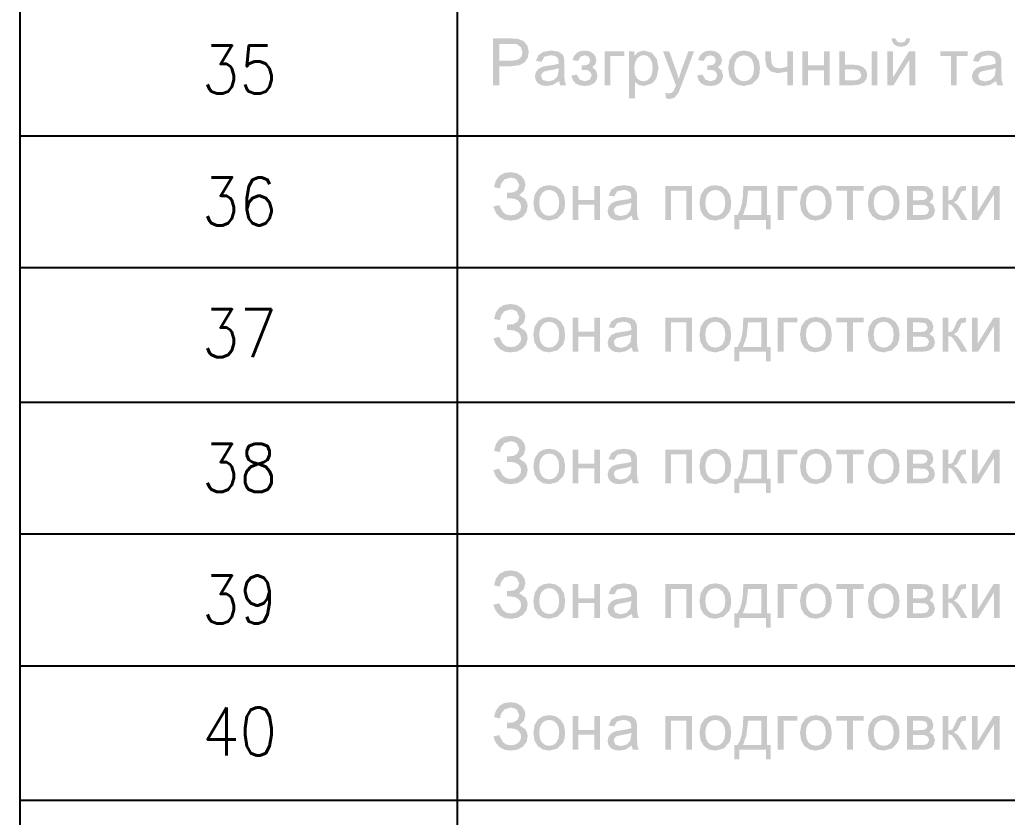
# Model space of a CAD drawing. Header units: millimetres. Extents: x 0 to 420, y 0 to 297.
# Drawn here: x 28.91 to 43.82, y 161.67 to 173.71 of the extents above; entities that cross this region are included whole.
import ezdxf

# ---------------------------------------------------------------- set-up
doc = ezdxf.new("R2010")
doc.units = ezdxf.units.MM
doc.layers.get('0').update_dxf_attribs({"linetype": 'CONTINUOUS'})
doc.styles.get("Standard").update_dxf_attribs({"font": 'STANDARD'})

msp = doc.modelspace()

# ---------------------------------------------------------------- hatches: boundary and pattern name
at = {"true_color": 0x0000fb}
h = msp.add_hatch(color=0, dxfattribs=at)
h.paths.add_polyline_path([(36.059403, 172.719999), (36.059403, 173.427209), (36.326191, 173.427209), (36.433678, 173.420594), (36.521321, 173.38697), (36.577545, 173.318619), (36.599042, 173.222708), (36.584642, 173.13913), (36.541716, 173.070021), (36.461032, 173.023168), (36.334459, 173.007734), (36.153109, 173.007734), (36.153109, 172.719999)], flags=0)
h.paths.add_polyline_path([(36.153109, 173.090967), (36.336113, 173.090967), (36.413352, 173.099304), (36.464546, 173.124591), (36.493071, 173.165037), (36.50258, 173.219952), (36.47998, 173.295468), (36.421551, 173.33736), (36.387651, 173.341839), (36.333908, 173.343424), (36.153109, 173.343424)], flags=0)
h = msp.add_hatch(color=0, dxfattribs=at)
h.paths.add_polyline_path([(42.01289, 173.232078), (42.099982, 173.232078), (42.099982, 172.841818), (42.340312, 173.232078), (42.434019, 173.232078), (42.434019, 172.719999), (42.347478, 172.719999), (42.347478, 173.108055), (42.106597, 172.719999), (42.01289, 172.719999)], flags=0)
h.paths.add_polyline_path([(42.301727, 173.426106), (42.360707, 173.426106), (42.345893, 173.372776), (42.31661, 173.333502), (42.273546, 173.308973), (42.218494, 173.30098), (42.162752, 173.308904), (42.119826, 173.332951), (42.090129, 173.372294), (42.075729, 173.426106), (42.13526, 173.426106), (42.161718, 173.377048), (42.215737, 173.361063), (42.274717, 173.376497)], flags=0)
h = msp.add_hatch(color=0, dxfattribs=at)
h.paths.add_polyline_path([(37.056346, 172.783389), (36.963191, 172.72496), (36.867279, 172.708424), (36.79259, 172.718759), (36.737744, 172.749765), (36.703775, 172.796618), (36.692544, 172.855047), (36.709632, 172.923398), (36.75428, 172.973558), (36.817119, 173.002222), (36.894289, 173.015451), (36.985101, 173.02868), (37.048629, 173.045216), (37.04918, 173.067816), (37.043048, 173.112947), (37.024927, 173.142781), (36.983172, 173.164623), (36.925708, 173.171996), (36.835309, 173.150498), (36.792314, 173.074431), (36.707427, 173.086006), (36.745461, 173.174201), (36.82208, 173.225464), (36.938386, 173.243654), (37.044771, 173.22822), (37.105404, 173.189084), (37.132414, 173.130655), (37.136823, 173.050177), (37.136823, 172.934422), (37.138133, 172.835686), (37.142336, 172.781184), (37.164384, 172.719999), (37.073434, 172.719999)], flags=0)
h.paths.add_polyline_path([(37.048629, 172.976866), (36.98958, 172.958951), (36.906967, 172.944344), (36.83145, 172.926705), (36.797275, 172.898593), (36.785148, 172.857252), (36.811055, 172.799374), (36.888225, 172.776223), (36.977522, 172.798272), (37.034849, 172.858354), (37.048629, 172.945446)], flags=0)
for points in [[(37.396627, 172.95151), (37.396627, 173.019309), (37.471592, 173.023719), (37.509075, 173.04687), (37.527265, 173.095377), (37.503563, 173.151601), (37.44348, 173.172547), (37.380986, 173.150774), (37.340403, 173.086006), (37.258272, 173.099787), (37.284196, 173.162729), (37.323867, 173.207687), (37.377179, 173.234662), (37.444032, 173.243654), (37.517136, 173.232492), (37.572465, 173.199005), (37.607467, 173.149878), (37.619318, 173.09207), (37.604091, 173.03557), (37.558684, 172.9923), (37.616562, 172.939383), (37.635854, 172.863315), (37.623176, 172.800752), (37.585694, 172.751419), (37.525336, 172.719172), (37.445134, 172.708424), (37.366775, 172.718148), (37.306917, 172.747353), (37.265455, 172.796093), (37.242287, 172.864418), (37.323867, 172.881505), (37.368515, 172.805438), (37.446788, 172.778428), (37.519548, 172.803233), (37.548762, 172.866623), (37.530572, 172.918437), (37.491436, 172.946549), (37.416471, 172.952061)], [(37.746009, 173.232078), (38.040909, 173.232078), (38.040909, 173.16042), (37.833101, 173.16042), (37.833101, 172.719999), (37.746009, 172.719999)], [(38.671409, 172.522664), (38.662038, 172.604244), (38.711647, 172.596527), (38.757398, 172.606449), (38.786062, 172.632907), (38.796879, 172.655921), (38.813071, 172.697951), (38.820788, 172.718897), (38.626209, 173.232078), (38.719916, 173.232078), (38.8263, 172.935524), (38.863232, 172.817013), (38.899061, 172.933871), (39.008753, 173.232078), (39.095293, 173.232078), (38.900714, 172.71118), (38.872671, 172.640004), (38.851656, 172.594873), (38.798739, 172.532035), (38.727633, 172.512191)], [(39.2936, 172.95151), (39.2936, 173.019309), (39.368566, 173.023719), (39.406048, 173.04687), (39.424238, 173.095377), (39.400536, 173.151601), (39.340454, 173.172547), (39.27796, 173.150774), (39.237376, 173.086006), (39.155245, 173.099787), (39.18117, 173.162729), (39.22084, 173.207687), (39.274153, 173.234662), (39.341005, 173.243654), (39.41411, 173.232492), (39.469438, 173.199005), (39.50444, 173.149878), (39.516291, 173.09207), (39.501064, 173.03557), (39.455658, 172.9923), (39.513535, 172.939383), (39.532828, 172.863315), (39.52015, 172.800752), (39.482667, 172.751419), (39.422309, 172.719172), (39.342107, 172.708424), (39.263749, 172.718148), (39.20389, 172.747353), (39.162428, 172.796093), (39.13926, 172.864418), (39.22084, 172.881505), (39.265488, 172.805438), (39.343761, 172.778428), (39.416521, 172.803233), (39.445736, 172.866623), (39.427546, 172.918437), (39.388409, 172.946549), (39.313444, 172.952061)], [(40.171779, 173.232078), (40.258871, 173.232078), (40.258871, 173.135064), (40.266036, 173.044114), (40.301865, 172.995056), (40.373523, 172.97411), (40.429747, 172.980449), (40.500854, 173.000017), (40.500854, 173.232078), (40.587946, 173.232078), (40.587946, 172.719999), (40.500854, 172.719999), (40.500854, 172.926705), (40.351475, 172.901349), (40.248398, 172.931115), (40.187764, 173.003324), (40.171779, 173.098133)], [(40.730284, 173.232078), (40.817376, 173.232078), (40.817376, 173.019309), (41.057706, 173.019309), (41.057706, 173.232078), (41.144798, 173.232078), (41.144798, 172.719999), (41.057706, 172.719999), (41.057706, 172.9471), (40.817376, 172.9471), (40.817376, 172.719999), (40.730284, 172.719999)], [(42.811043, 173.232078), (43.227211, 173.232078), (43.227211, 173.16042), (43.062397, 173.16042), (43.062397, 172.719999), (42.976408, 172.719999), (42.976408, 173.16042), (42.811043, 173.16042)], [(36.063151, 170.887539), (36.152448, 170.91069), (36.207018, 170.807613), (36.258212, 170.768683), (36.323876, 170.755799), (36.390159, 170.765307), (36.440733, 170.793833), (36.472979, 170.836001), (36.483728, 170.886437), (36.47229, 170.938527), (36.438528, 170.979041), (36.384854, 171.005086), (36.315056, 171.013768), (36.270408, 171.013768), (36.270408, 171.095347), (36.369075, 171.102513), (36.429709, 171.140547), (36.456167, 171.210551), (36.419787, 171.291029), (36.377481, 171.316591), (36.322773, 171.325204), (36.231272, 171.298195), (36.178906, 171.227639), (36.164574, 171.161493), (36.074726, 171.181888), (36.102726, 171.280366), (36.153619, 171.350836), (36.227353, 171.393193), (36.323876, 171.407335), (36.416549, 171.392866), (36.488138, 171.349458), (36.533544, 171.286964), (36.548772, 171.214961), (36.525345, 171.126904), (36.455616, 171.061172), (36.546015, 170.999987), (36.573301, 170.949482), (36.582396, 170.890295), (36.564619, 170.806028), (36.511289, 170.737057), (36.42902, 170.691169), (36.324427, 170.675873), (36.232753, 170.689102), (36.158649, 170.728789), (36.102115, 170.794935)], [(37.262359, 171.200078), (37.349451, 171.200078), (37.349451, 170.987309), (37.58978, 170.987309), (37.58978, 171.200078), (37.676872, 171.200078), (37.676872, 170.687999), (37.58978, 170.687999), (37.58978, 170.9151), (37.349451, 170.9151), (37.349451, 170.687999), (37.262359, 170.687999)], [(38.661616, 171.200078), (39.065657, 171.200078), (39.065657, 170.687999), (38.979116, 170.687999), (38.979116, 171.12842), (38.748708, 171.12842), (38.748708, 170.687999), (38.661616, 170.687999)], [(40.358695, 171.200078), (40.653596, 171.200078), (40.653596, 171.12842), (40.445787, 171.12842), (40.445787, 170.687999), (40.358695, 170.687999)], [(41.241101, 171.200078), (41.657268, 171.200078), (41.657268, 171.12842), (41.492455, 171.12842), (41.492455, 170.687999), (41.406465, 170.687999), (41.406465, 171.12842), (41.241101, 171.12842)], [(42.847181, 171.200078), (42.934273, 171.200078), (42.934273, 170.979041), (42.992151, 170.994475), (43.012546, 171.02555), (43.041209, 171.08763), (43.063947, 171.137722), (43.08255, 171.167557), (43.11893, 171.193464), (43.186179, 171.200078), (43.203266, 171.200078), (43.203266, 171.12842), (43.179013, 171.128972), (43.135467, 171.118498), (43.122306, 171.097414), (43.104599, 171.05566), (43.068218, 170.986207), (43.017507, 170.950929), (43.073042, 170.917443), (43.12775, 170.846749), (43.222559, 170.687999), (43.127199, 170.687999), (43.034594, 170.846749), (42.984434, 170.909588), (42.934273, 170.925022), (42.934273, 170.687999), (42.847181, 170.687999)], [(43.289922, 171.200078), (43.377014, 171.200078), (43.377014, 170.809818), (43.617344, 171.200078), (43.71105, 171.200078), (43.71105, 170.687999), (43.62451, 170.687999), (43.62451, 171.076055), (43.383629, 170.687999), (43.289922, 170.687999)], [(36.063151, 168.897873), (36.152448, 168.921024), (36.207018, 168.817946), (36.258212, 168.779017), (36.323876, 168.766132), (36.390159, 168.775641), (36.440733, 168.804166), (36.472979, 168.846334), (36.483728, 168.89677), (36.47229, 168.94886), (36.438528, 168.989374), (36.384854, 169.015419), (36.315056, 169.024101), (36.270408, 169.024101), (36.270408, 169.105681), (36.369075, 169.112847), (36.429709, 169.15088), (36.456167, 169.220885), (36.419787, 169.301362), (36.377481, 169.326925), (36.322773, 169.335538), (36.231272, 169.308528), (36.178906, 169.237972), (36.164574, 169.171827), (36.074726, 169.192222), (36.102726, 169.2907), (36.153619, 169.361169), (36.227353, 169.403526), (36.323876, 169.417669), (36.416549, 169.403199), (36.488138, 169.359791), (36.533544, 169.297297), (36.548772, 169.225294), (36.525345, 169.137238), (36.455616, 169.071505), (36.546015, 169.010321), (36.573301, 168.959815), (36.582396, 168.900629), (36.564619, 168.816362), (36.511289, 168.747391), (36.42902, 168.701502), (36.324427, 168.686206), (36.232753, 168.699435), (36.158649, 168.739123), (36.102115, 168.805268)], [(37.262359, 169.210412), (37.349451, 169.210412), (37.349451, 168.997643), (37.58978, 168.997643), (37.58978, 169.210412), (37.676872, 169.210412), (37.676872, 168.698333), (37.58978, 168.698333), (37.58978, 168.925433), (37.349451, 168.925433), (37.349451, 168.698333), (37.262359, 168.698333)], [(38.661616, 169.210412), (39.065657, 169.210412), (39.065657, 168.698333), (38.979116, 168.698333), (38.979116, 169.138754), (38.748708, 169.138754), (38.748708, 168.698333), (38.661616, 168.698333)], [(40.358695, 169.210412), (40.653596, 169.210412), (40.653596, 169.138754), (40.445787, 169.138754), (40.445787, 168.698333), (40.358695, 168.698333)], [(41.241101, 169.210412), (41.657268, 169.210412), (41.657268, 169.138754), (41.492455, 169.138754), (41.492455, 168.698333), (41.406465, 168.698333), (41.406465, 169.138754), (41.241101, 169.138754)], [(42.847181, 169.210412), (42.934273, 169.210412), (42.934273, 168.989374), (42.992151, 169.004808), (43.012546, 169.035883), (43.041209, 169.097964), (43.063947, 169.148055), (43.08255, 169.17789), (43.11893, 169.203797), (43.186179, 169.210412), (43.203266, 169.210412), (43.203266, 169.138754), (43.179013, 169.139305), (43.135467, 169.128832), (43.122306, 169.107748), (43.104599, 169.065993), (43.068218, 168.99654), (43.017507, 168.961262), (43.073042, 168.927776), (43.12775, 168.857083), (43.222559, 168.698333), (43.127199, 168.698333), (43.034594, 168.857083), (42.984434, 168.919921), (42.934273, 168.935355), (42.934273, 168.698333), (42.847181, 168.698333)], [(43.289922, 169.210412), (43.377014, 169.210412), (43.377014, 168.820151), (43.617344, 169.210412), (43.71105, 169.210412), (43.71105, 168.698333), (43.62451, 168.698333), (43.62451, 169.086388), (43.383629, 168.698333), (43.289922, 168.698333)], [(36.063151, 166.908206), (36.152448, 166.931357), (36.207018, 166.82828), (36.258212, 166.78935), (36.323876, 166.776465), (36.390159, 166.785974), (36.440733, 166.814499), (36.472979, 166.856667), (36.483728, 166.907103), (36.47229, 166.959193), (36.438528, 166.999708), (36.384854, 167.025753), (36.315056, 167.034434), (36.270408, 167.034434), (36.270408, 167.116014), (36.369075, 167.12318), (36.429709, 167.161214), (36.456167, 167.231218), (36.419787, 167.311696), (36.377481, 167.337258), (36.322773, 167.345871), (36.231272, 167.318861), (36.178906, 167.248306), (36.164574, 167.18216), (36.074726, 167.202555), (36.102726, 167.301033), (36.153619, 167.371502), (36.227353, 167.41386), (36.323876, 167.428002), (36.416549, 167.413533), (36.488138, 167.370124), (36.533544, 167.30763), (36.548772, 167.235628), (36.525345, 167.147571), (36.455616, 167.081839), (36.546015, 167.020654), (36.573301, 166.970149), (36.582396, 166.910962), (36.564619, 166.826695), (36.511289, 166.757724), (36.42902, 166.711835), (36.324427, 166.696539), (36.232753, 166.709768), (36.158649, 166.749456), (36.102115, 166.815602)], [(37.262359, 167.220745), (37.349451, 167.220745), (37.349451, 167.007976), (37.58978, 167.007976), (37.58978, 167.220745), (37.676872, 167.220745), (37.676872, 166.708666), (37.58978, 166.708666), (37.58978, 166.935767), (37.349451, 166.935767), (37.349451, 166.708666), (37.262359, 166.708666)], [(38.661616, 167.220745), (39.065657, 167.220745), (39.065657, 166.708666), (38.979116, 166.708666), (38.979116, 167.149087), (38.748708, 167.149087), (38.748708, 166.708666), (38.661616, 166.708666)], [(40.358695, 167.220745), (40.653596, 167.220745), (40.653596, 167.149087), (40.445787, 167.149087), (40.445787, 166.708666), (40.358695, 166.708666)], [(41.241101, 167.220745), (41.657268, 167.220745), (41.657268, 167.149087), (41.492455, 167.149087), (41.492455, 166.708666), (41.406465, 166.708666), (41.406465, 167.149087), (41.241101, 167.149087)], [(42.847181, 167.220745), (42.934273, 167.220745), (42.934273, 166.999708), (42.992151, 167.015142), (43.012546, 167.046216), (43.041209, 167.108297), (43.063947, 167.158389), (43.08255, 167.188223), (43.11893, 167.21413), (43.186179, 167.220745), (43.203266, 167.220745), (43.203266, 167.149087), (43.179013, 167.149638), (43.135467, 167.139165), (43.122306, 167.118081), (43.104599, 167.076327), (43.068218, 167.006873), (43.017507, 166.971596), (43.073042, 166.938109), (43.12775, 166.867416), (43.222559, 166.708666), (43.127199, 166.708666), (43.034594, 166.867416), (42.984434, 166.930255), (42.934273, 166.945689), (42.934273, 166.708666), (42.847181, 166.708666)], [(43.289922, 167.220745), (43.377014, 167.220745), (43.377014, 166.830485), (43.617344, 167.220745), (43.71105, 167.220745), (43.71105, 166.708666), (43.62451, 166.708666), (43.62451, 167.096722), (43.383629, 166.708666), (43.289922, 166.708666)], [(36.063151, 164.876206), (36.152448, 164.899357), (36.207018, 164.79628), (36.258212, 164.75735), (36.323876, 164.744465), (36.390159, 164.753974), (36.440733, 164.782499), (36.472979, 164.824667), (36.483728, 164.875104), (36.47229, 164.927193), (36.438528, 164.967708), (36.384854, 164.993753), (36.315056, 165.002434), (36.270408, 165.002434), (36.270408, 165.084014), (36.369075, 165.09118), (36.429709, 165.129214), (36.456167, 165.199218), (36.419787, 165.279696), (36.377481, 165.305258), (36.322773, 165.313871), (36.231272, 165.286861), (36.178906, 165.216306), (36.164574, 165.15016), (36.074726, 165.170555), (36.102726, 165.269033), (36.153619, 165.339502), (36.227353, 165.38186), (36.323876, 165.396002), (36.416549, 165.381533), (36.488138, 165.338124), (36.533544, 165.27563), (36.548772, 165.203628), (36.525345, 165.115571), (36.455616, 165.049839), (36.546015, 164.988654), (36.573301, 164.938149), (36.582396, 164.878962), (36.564619, 164.794695), (36.511289, 164.725724), (36.42902, 164.679835), (36.324427, 164.664539), (36.232753, 164.677768), (36.158649, 164.717456), (36.102115, 164.783602)], [(37.262359, 165.188745), (37.349451, 165.188745), (37.349451, 164.975976), (37.58978, 164.975976), (37.58978, 165.188745), (37.676872, 165.188745), (37.676872, 164.676666), (37.58978, 164.676666), (37.58978, 164.903767), (37.349451, 164.903767), (37.349451, 164.676666), (37.262359, 164.676666)], [(38.661616, 165.188745), (39.065657, 165.188745), (39.065657, 164.676666), (38.979116, 164.676666), (38.979116, 165.117087), (38.748708, 165.117087), (38.748708, 164.676666), (38.661616, 164.676666)], [(40.358695, 165.188745), (40.653596, 165.188745), (40.653596, 165.117087), (40.445787, 165.117087), (40.445787, 164.676666), (40.358695, 164.676666)], [(41.241101, 165.188745), (41.657268, 165.188745), (41.657268, 165.117087), (41.492455, 165.117087), (41.492455, 164.676666), (41.406465, 164.676666), (41.406465, 165.117087), (41.241101, 165.117087)], [(42.847181, 165.188745), (42.934273, 165.188745), (42.934273, 164.967708), (42.992151, 164.983142), (43.012546, 165.014216), (43.041209, 165.076297), (43.063947, 165.126389), (43.08255, 165.156223), (43.11893, 165.18213), (43.186179, 165.188745), (43.203266, 165.188745), (43.203266, 165.117087), (43.179013, 165.117638), (43.135467, 165.107165), (43.122306, 165.086081), (43.104599, 165.044327), (43.068218, 164.974873), (43.017507, 164.939596), (43.073042, 164.906109), (43.12775, 164.835416), (43.222559, 164.676666), (43.127199, 164.676666), (43.034594, 164.835416), (42.984434, 164.898255), (42.934273, 164.913689), (42.934273, 164.676666), (42.847181, 164.676666)], [(43.289922, 165.188745), (43.377014, 165.188745), (43.377014, 164.798485), (43.617344, 165.188745), (43.71105, 165.188745), (43.71105, 164.676666), (43.62451, 164.676666), (43.62451, 165.064722), (43.383629, 164.676666), (43.289922, 164.676666)], [(36.063151, 162.886539), (36.152448, 162.90969), (36.207018, 162.806613), (36.258212, 162.767683), (36.323876, 162.754799), (36.390159, 162.764307), (36.440733, 162.792833), (36.472979, 162.835001), (36.483728, 162.885437), (36.47229, 162.937527), (36.438528, 162.978041), (36.384854, 163.004086), (36.315056, 163.012768), (36.270408, 163.012768), (36.270408, 163.094347), (36.369075, 163.101513), (36.429709, 163.139547), (36.456167, 163.209551), (36.419787, 163.290029), (36.377481, 163.315591), (36.322773, 163.324204), (36.231272, 163.297195), (36.178906, 163.226639), (36.164574, 163.160493), (36.074726, 163.180888), (36.102726, 163.279366), (36.153619, 163.349836), (36.227353, 163.392193), (36.323876, 163.406335), (36.416549, 163.391866), (36.488138, 163.348458), (36.533544, 163.285964), (36.548772, 163.213961), (36.525345, 163.125905), (36.455616, 163.060172), (36.546015, 162.998987), (36.573301, 162.948482), (36.582396, 162.889295), (36.564619, 162.805028), (36.511289, 162.736058), (36.42902, 162.690169), (36.324427, 162.674873), (36.232753, 162.688102), (36.158649, 162.727789), (36.102115, 162.793935)], [(37.262359, 163.199078), (37.349451, 163.199078), (37.349451, 162.986309), (37.58978, 162.986309), (37.58978, 163.199078), (37.676872, 163.199078), (37.676872, 162.686999), (37.58978, 162.686999), (37.58978, 162.9141), (37.349451, 162.9141), (37.349451, 162.686999), (37.262359, 162.686999)], [(38.661616, 163.199078), (39.065657, 163.199078), (39.065657, 162.686999), (38.979116, 162.686999), (38.979116, 163.12742), (38.748708, 163.12742), (38.748708, 162.686999), (38.661616, 162.686999)], [(40.358695, 163.199078), (40.653596, 163.199078), (40.653596, 163.12742), (40.445787, 163.12742), (40.445787, 162.686999), (40.358695, 162.686999)], [(41.241101, 163.199078), (41.657268, 163.199078), (41.657268, 163.12742), (41.492455, 163.12742), (41.492455, 162.686999), (41.406465, 162.686999), (41.406465, 163.12742), (41.241101, 163.12742)], [(42.847181, 163.199078), (42.934273, 163.199078), (42.934273, 162.978041), (42.992151, 162.993475), (43.012546, 163.02455), (43.041209, 163.08663), (43.063947, 163.136722), (43.08255, 163.166557), (43.11893, 163.192464), (43.186179, 163.199078), (43.203266, 163.199078), (43.203266, 163.12742), (43.179013, 163.127972), (43.135467, 163.117498), (43.122306, 163.096414), (43.104599, 163.05466), (43.068218, 162.985207), (43.017507, 162.949929), (43.073042, 162.916443), (43.12775, 162.845749), (43.222559, 162.686999), (43.127199, 162.686999), (43.034594, 162.845749), (42.984434, 162.908588), (42.934273, 162.924022), (42.934273, 162.686999), (42.847181, 162.686999)], [(43.289922, 163.199078), (43.377014, 163.199078), (43.377014, 162.808818), (43.617344, 163.199078), (43.71105, 163.199078), (43.71105, 162.686999), (43.62451, 162.686999), (43.62451, 163.075055), (43.383629, 162.686999), (43.289922, 162.686999)]]:
    msp.add_hatch(color=0, dxfattribs=at).paths.add_polyline_path(points, flags=0)
h = msp.add_hatch(color=0, dxfattribs=at)
h.paths.add_polyline_path([(38.113949, 172.523767), (38.113949, 173.232078), (38.193324, 173.232078), (38.193324, 173.165932), (38.256162, 173.22381), (38.341601, 173.243654), (38.457356, 173.21003), (38.532873, 173.114669), (38.55878, 172.980173), (38.530668, 172.838511), (38.49601, 172.782838), (38.448537, 172.742048), (38.335537, 172.708424), (38.257265, 172.726614), (38.201041, 172.772916), (38.201041, 172.523767)], flags=0)
h.paths.add_polyline_path([(38.192773, 172.973007), (38.202695, 172.886949), (38.23246, 172.826935), (38.276626, 172.791726), (38.329474, 172.780082), (38.383218, 172.79214), (38.428693, 172.828589), (38.459699, 172.891014), (38.470034, 172.980724), (38.459837, 173.065956), (38.429795, 173.126796), (38.385491, 173.163521), (38.333333, 173.175854), (38.281174, 173.162763), (38.235216, 173.12404), (38.203246, 173.060306)], flags=0)
h = msp.add_hatch(color=0, dxfattribs=at)
h.paths.add_polyline_path([(39.61046, 172.976314), (39.630029, 173.099993), (39.689284, 173.186879), (39.762527, 173.229322), (39.850239, 173.243654), (39.946219, 173.226291), (40.022769, 173.174201), (40.073137, 173.091863), (40.090018, 172.98348), (40.082576, 172.894735), (40.060252, 172.827486), (39.974262, 172.739843), (39.850239, 172.708424), (39.753087, 172.725511), (39.676606, 172.777326), (39.626997, 172.861317)], flags=0)
h.paths.add_polyline_path([(39.699206, 172.976314), (39.709955, 172.889843), (39.742201, 172.828589), (39.790639, 172.79214), (39.850239, 172.780082), (39.909357, 172.792209), (39.957726, 172.82914), (39.989972, 172.891083), (40.000721, 172.97907), (39.989972, 173.062166), (39.957726, 173.122938), (39.909357, 173.159662), (39.850239, 173.171996), (39.790639, 173.159662), (39.742201, 173.122938), (39.709955, 173.061822)], flags=0)
h = msp.add_hatch(color=0, dxfattribs=at)
h.paths.add_polyline_path([(41.774838, 173.232078), (41.861379, 173.232078), (41.861379, 172.719999), (41.774838, 172.719999)], flags=0)
h.paths.add_polyline_path([(41.289218, 173.232078), (41.375758, 173.232078), (41.375758, 173.031987), (41.486001, 173.031987), (41.581086, 173.021376), (41.651366, 172.990095), (41.69505, 172.940623), (41.709795, 172.875442), (41.69753, 172.815566), (41.661288, 172.765199), (41.598036, 172.73123), (41.505845, 172.719999), (41.289218, 172.719999)], flags=0)
h.paths.add_polyline_path([(41.375758, 172.791657), (41.46726, 172.791657), (41.53754, 172.796618), (41.584669, 172.811501), (41.61099, 172.837408), (41.619947, 172.874891), (41.593488, 172.933871), (41.551665, 172.953715), (41.478836, 172.960329), (41.375758, 172.960329)], flags=0)
h = msp.add_hatch(color=0, dxfattribs=at)
h.paths.add_polyline_path([(43.654865, 172.783389), (43.56171, 172.72496), (43.465798, 172.708424), (43.391109, 172.718759), (43.336263, 172.749765), (43.302294, 172.796618), (43.291063, 172.855047), (43.308151, 172.923398), (43.352799, 172.973558), (43.415638, 173.002222), (43.492808, 173.015451), (43.58362, 173.02868), (43.647148, 173.045216), (43.647699, 173.067816), (43.641567, 173.112947), (43.623446, 173.142781), (43.581691, 173.164623), (43.524227, 173.171996), (43.433828, 173.150498), (43.390833, 173.074431), (43.305946, 173.086006), (43.34398, 173.174201), (43.420599, 173.225464), (43.536905, 173.243654), (43.643289, 173.22822), (43.703923, 173.189084), (43.730933, 173.130655), (43.735342, 173.050177), (43.735342, 172.934422), (43.736652, 172.835686), (43.740855, 172.781184), (43.762903, 172.719999), (43.671953, 172.719999)], flags=0)
h.paths.add_polyline_path([(43.647148, 172.976866), (43.588099, 172.958951), (43.505486, 172.944344), (43.429969, 172.926705), (43.395794, 172.898593), (43.383667, 172.857252), (43.409574, 172.799374), (43.486744, 172.776223), (43.576041, 172.798272), (43.633368, 172.858354), (43.647148, 172.945446)], flags=0)
h = msp.add_hatch(color=0, dxfattribs=at)
h.paths.add_polyline_path([(36.668519, 170.944314), (36.688087, 171.067993), (36.747342, 171.154879), (36.820585, 171.197322), (36.908297, 171.211654), (37.004278, 171.194291), (37.080828, 171.142201), (37.131195, 171.059863), (37.148076, 170.95148), (37.140634, 170.862735), (37.11831, 170.795486), (37.032321, 170.707843), (36.908297, 170.676424), (36.811146, 170.693511), (36.734664, 170.745326), (36.685055, 170.829317)], flags=0)
h.paths.add_polyline_path([(36.757264, 170.944314), (36.768013, 170.857843), (36.800259, 170.796589), (36.848697, 170.76014), (36.908297, 170.748082), (36.967415, 170.760209), (37.015784, 170.79714), (37.04803, 170.859083), (37.058779, 170.94707), (37.04803, 171.030166), (37.015784, 171.090938), (36.967415, 171.127662), (36.908297, 171.139996), (36.848697, 171.127662), (36.800259, 171.090938), (36.768013, 171.029822)], flags=0)
h = msp.add_hatch(color=0, dxfattribs=at)
h.paths.add_polyline_path([(38.153675, 170.751389), (38.06052, 170.69296), (37.964608, 170.676424), (37.889919, 170.686759), (37.835073, 170.717765), (37.801104, 170.764618), (37.789873, 170.823047), (37.806961, 170.891398), (37.851609, 170.941558), (37.914448, 170.970222), (37.991618, 170.983451), (38.082431, 170.99668), (38.145958, 171.013216), (38.146509, 171.035816), (38.140377, 171.080947), (38.122256, 171.110781), (38.080501, 171.132623), (38.023037, 171.139996), (37.932638, 171.118498), (37.889643, 171.042431), (37.804756, 171.054006), (37.84279, 171.142201), (37.919409, 171.193464), (38.035715, 171.211654), (38.1421, 171.19622), (38.202733, 171.157084), (38.229743, 171.098655), (38.234153, 171.018177), (38.234153, 170.902422), (38.235462, 170.803686), (38.239665, 170.749184), (38.261713, 170.687999), (38.170763, 170.687999)], flags=0)
h.paths.add_polyline_path([(38.145958, 170.944866), (38.086909, 170.926951), (38.004296, 170.912344), (37.928779, 170.894705), (37.894604, 170.866593), (37.882477, 170.825252), (37.908384, 170.767374), (37.985554, 170.744223), (38.074851, 170.766272), (38.132178, 170.826354), (38.145958, 170.913446)], flags=0)
h = msp.add_hatch(color=0, dxfattribs=at)
h.paths.add_polyline_path([(39.176279, 170.944314), (39.195847, 171.067993), (39.255103, 171.154879), (39.328345, 171.197322), (39.416058, 171.211654), (39.512038, 171.194291), (39.588588, 171.142201), (39.638955, 171.059863), (39.655836, 170.95148), (39.648395, 170.862735), (39.626071, 170.795486), (39.540081, 170.707843), (39.416058, 170.676424), (39.318906, 170.693511), (39.242425, 170.745326), (39.192815, 170.829317)], flags=0)
h.paths.add_polyline_path([(39.265025, 170.944314), (39.275773, 170.857843), (39.308019, 170.796589), (39.356457, 170.76014), (39.416058, 170.748082), (39.475175, 170.760209), (39.523544, 170.79714), (39.555791, 170.859083), (39.566539, 170.94707), (39.555791, 171.030166), (39.523544, 171.090938), (39.475175, 171.127662), (39.416058, 171.139996), (39.356457, 171.127662), (39.308019, 171.090938), (39.275773, 171.029822)], flags=0)
h = msp.add_hatch(color=0, dxfattribs=at)
h.paths.add_polyline_path([(39.837918, 171.200078), (40.195106, 171.200078), (40.195106, 170.759657), (40.250779, 170.759657), (40.250779, 170.54303), (40.179121, 170.54303), (40.179121, 170.687999), (39.776182, 170.687999), (39.776182, 170.54303), (39.704524, 170.54303), (39.704524, 170.759657), (39.750275, 170.759657), (39.789859, 170.833667), (39.817661, 170.931705), (39.833681, 171.053825)], flags=0)
h.paths.add_polyline_path([(39.910679, 171.12842), (39.886356, 170.911379), (39.833509, 170.759657), (40.108565, 170.759657), (40.108565, 171.12842)], flags=0)
h = msp.add_hatch(color=0, dxfattribs=at)
h.paths.add_polyline_path([(40.694665, 170.944314), (40.714233, 171.067993), (40.773489, 171.154879), (40.846732, 171.197322), (40.934444, 171.211654), (41.030424, 171.194291), (41.106974, 171.142201), (41.157341, 171.059863), (41.174222, 170.95148), (41.166781, 170.862735), (41.144457, 170.795486), (41.058467, 170.707843), (40.934444, 170.676424), (40.837292, 170.693511), (40.760811, 170.745326), (40.711202, 170.829317)], flags=0)
h.paths.add_polyline_path([(40.783411, 170.944314), (40.794159, 170.857843), (40.826406, 170.796589), (40.874844, 170.76014), (40.934444, 170.748082), (40.993562, 170.760209), (41.041931, 170.79714), (41.074177, 170.859083), (41.084926, 170.94707), (41.074177, 171.030166), (41.041931, 171.090938), (40.993562, 171.127662), (40.934444, 171.139996), (40.874844, 171.127662), (40.826406, 171.090938), (40.794159, 171.029822)], flags=0)
h = msp.add_hatch(color=0, dxfattribs=at)
h.paths.add_polyline_path([(41.718364, 170.944314), (41.737932, 171.067993), (41.797188, 171.154879), (41.870431, 171.197322), (41.958143, 171.211654), (42.054123, 171.194291), (42.130673, 171.142201), (42.181041, 171.059863), (42.197922, 170.95148), (42.19048, 170.862735), (42.168156, 170.795486), (42.082166, 170.707843), (41.958143, 170.676424), (41.860991, 170.693511), (41.78451, 170.745326), (41.734901, 170.829317)], flags=0)
h.paths.add_polyline_path([(41.80711, 170.944314), (41.817859, 170.857843), (41.850105, 170.796589), (41.898543, 170.76014), (41.958143, 170.748082), (42.017261, 170.760209), (42.06563, 170.79714), (42.097876, 170.859083), (42.108625, 170.94707), (42.097876, 171.030166), (42.06563, 171.090938), (42.017261, 171.127662), (41.958143, 171.139996), (41.898543, 171.127662), (41.850105, 171.090938), (41.817859, 171.029822)], flags=0)
h = msp.add_hatch(color=0, dxfattribs=at)
h.paths.add_polyline_path([(42.312204, 171.200078), (42.512296, 171.200078), (42.576443, 171.196909), (42.621987, 171.187952), (42.683723, 171.142752), (42.709631, 171.064479), (42.694197, 170.999987), (42.648997, 170.954788), (42.708528, 170.909588), (42.732782, 170.831315), (42.717141, 170.767788), (42.680416, 170.723277), (42.622539, 170.69675), (42.543164, 170.687999), (42.312204, 170.687999)], flags=0)
h.paths.add_polyline_path([(42.399296, 170.984553), (42.491901, 170.984553), (42.567417, 170.990065), (42.6049, 171.013768), (42.621436, 171.056211), (42.592773, 171.112435), (42.553843, 171.124355), (42.494657, 171.12842), (42.399296, 171.12842)], flags=0)
h.paths.add_polyline_path([(42.399296, 170.759657), (42.513398, 170.759657), (42.575479, 170.76386), (42.614822, 170.776745), (42.643485, 170.835725), (42.6275, 170.880925), (42.586158, 170.907934), (42.504027, 170.913446), (42.399296, 170.913446)], flags=0)
h = msp.add_hatch(color=0, dxfattribs=at)
h.paths.add_polyline_path([(36.668519, 168.954648), (36.688087, 169.078327), (36.747342, 169.165212), (36.820585, 169.207656), (36.908297, 169.221987), (37.004278, 169.204624), (37.080828, 169.152534), (37.131195, 169.070196), (37.148076, 168.961814), (37.140634, 168.873068), (37.11831, 168.80582), (37.032321, 168.718176), (36.908297, 168.686757), (36.811146, 168.703845), (36.734664, 168.755659), (36.685055, 168.83965)], flags=0)
h.paths.add_polyline_path([(36.757264, 168.954648), (36.768013, 168.868176), (36.800259, 168.806922), (36.848697, 168.770473), (36.908297, 168.758415), (36.967415, 168.770542), (37.015784, 168.807473), (37.04803, 168.869416), (37.058779, 168.957404), (37.04803, 169.0405), (37.015784, 169.101271), (36.967415, 169.137996), (36.908297, 169.150329), (36.848697, 169.137996), (36.800259, 169.101271), (36.768013, 169.040155)], flags=0)
h = msp.add_hatch(color=0, dxfattribs=at)
h.paths.add_polyline_path([(38.153675, 168.761722), (38.06052, 168.703294), (37.964608, 168.686757), (37.889919, 168.697092), (37.835073, 168.728098), (37.801104, 168.774952), (37.789873, 168.83338), (37.806961, 168.901731), (37.851609, 168.951892), (37.914448, 168.980555), (37.991618, 168.993784), (38.082431, 169.007013), (38.145958, 169.02355), (38.146509, 169.046149), (38.140377, 169.09128), (38.122256, 169.121115), (38.080501, 169.142957), (38.023037, 169.150329), (37.932638, 169.128832), (37.889643, 169.052764), (37.804756, 169.06434), (37.84279, 169.152534), (37.919409, 169.203797), (38.035715, 169.221987), (38.1421, 169.206553), (38.202733, 169.167417), (38.229743, 169.108988), (38.234153, 169.028511), (38.234153, 168.912755), (38.235462, 168.814019), (38.239665, 168.759518), (38.261713, 168.698333), (38.170763, 168.698333)], flags=0)
h.paths.add_polyline_path([(38.145958, 168.955199), (38.086909, 168.937284), (38.004296, 168.922677), (37.928779, 168.905038), (37.894604, 168.876926), (37.882477, 168.835585), (37.908384, 168.777708), (37.985554, 168.754557), (38.074851, 168.776605), (38.132178, 168.836688), (38.145958, 168.92378)], flags=0)
h = msp.add_hatch(color=0, dxfattribs=at)
h.paths.add_polyline_path([(39.176279, 168.954648), (39.195847, 169.078327), (39.255103, 169.165212), (39.328345, 169.207656), (39.416058, 169.221987), (39.512038, 169.204624), (39.588588, 169.152534), (39.638955, 169.070196), (39.655836, 168.961814), (39.648395, 168.873068), (39.626071, 168.80582), (39.540081, 168.718176), (39.416058, 168.686757), (39.318906, 168.703845), (39.242425, 168.755659), (39.192815, 168.83965)], flags=0)
h.paths.add_polyline_path([(39.265025, 168.954648), (39.275773, 168.868176), (39.308019, 168.806922), (39.356457, 168.770473), (39.416058, 168.758415), (39.475175, 168.770542), (39.523544, 168.807473), (39.555791, 168.869416), (39.566539, 168.957404), (39.555791, 169.0405), (39.523544, 169.101271), (39.475175, 169.137996), (39.416058, 169.150329), (39.356457, 169.137996), (39.308019, 169.101271), (39.275773, 169.040155)], flags=0)
h = msp.add_hatch(color=0, dxfattribs=at)
h.paths.add_polyline_path([(39.837918, 169.210412), (40.195106, 169.210412), (40.195106, 168.769991), (40.250779, 168.769991), (40.250779, 168.553363), (40.179121, 168.553363), (40.179121, 168.698333), (39.776182, 168.698333), (39.776182, 168.553363), (39.704524, 168.553363), (39.704524, 168.769991), (39.750275, 168.769991), (39.789859, 168.844), (39.817661, 168.942039), (39.833681, 169.064159)], flags=0)
h.paths.add_polyline_path([(39.910679, 169.138754), (39.886356, 168.921713), (39.833509, 168.769991), (40.108565, 168.769991), (40.108565, 169.138754)], flags=0)
h = msp.add_hatch(color=0, dxfattribs=at)
h.paths.add_polyline_path([(40.694665, 168.954648), (40.714233, 169.078327), (40.773489, 169.165212), (40.846732, 169.207656), (40.934444, 169.221987), (41.030424, 169.204624), (41.106974, 169.152534), (41.157341, 169.070196), (41.174222, 168.961814), (41.166781, 168.873068), (41.144457, 168.80582), (41.058467, 168.718176), (40.934444, 168.686757), (40.837292, 168.703845), (40.760811, 168.755659), (40.711202, 168.83965)], flags=0)
h.paths.add_polyline_path([(40.783411, 168.954648), (40.794159, 168.868176), (40.826406, 168.806922), (40.874844, 168.770473), (40.934444, 168.758415), (40.993562, 168.770542), (41.041931, 168.807473), (41.074177, 168.869416), (41.084926, 168.957404), (41.074177, 169.0405), (41.041931, 169.101271), (40.993562, 169.137996), (40.934444, 169.150329), (40.874844, 169.137996), (40.826406, 169.101271), (40.794159, 169.040155)], flags=0)
h = msp.add_hatch(color=0, dxfattribs=at)
h.paths.add_polyline_path([(41.718364, 168.954648), (41.737932, 169.078327), (41.797188, 169.165212), (41.870431, 169.207656), (41.958143, 169.221987), (42.054123, 169.204624), (42.130673, 169.152534), (42.181041, 169.070196), (42.197922, 168.961814), (42.19048, 168.873068), (42.168156, 168.80582), (42.082166, 168.718176), (41.958143, 168.686757), (41.860991, 168.703845), (41.78451, 168.755659), (41.734901, 168.83965)], flags=0)
h.paths.add_polyline_path([(41.80711, 168.954648), (41.817859, 168.868176), (41.850105, 168.806922), (41.898543, 168.770473), (41.958143, 168.758415), (42.017261, 168.770542), (42.06563, 168.807473), (42.097876, 168.869416), (42.108625, 168.957404), (42.097876, 169.0405), (42.06563, 169.101271), (42.017261, 169.137996), (41.958143, 169.150329), (41.898543, 169.137996), (41.850105, 169.101271), (41.817859, 169.040155)], flags=0)
h = msp.add_hatch(color=0, dxfattribs=at)
h.paths.add_polyline_path([(42.312204, 169.210412), (42.512296, 169.210412), (42.576443, 169.207242), (42.621987, 169.198285), (42.683723, 169.153085), (42.709631, 169.074813), (42.694197, 169.010321), (42.648997, 168.965121), (42.708528, 168.919921), (42.732782, 168.841649), (42.717141, 168.778121), (42.680416, 168.73361), (42.622539, 168.707083), (42.543164, 168.698333), (42.312204, 168.698333)], flags=0)
h.paths.add_polyline_path([(42.399296, 168.994886), (42.491901, 168.994886), (42.567417, 169.000399), (42.6049, 169.024101), (42.621436, 169.066544), (42.592773, 169.122768), (42.553843, 169.134688), (42.494657, 169.138754), (42.399296, 169.138754)], flags=0)
h.paths.add_polyline_path([(42.399296, 168.769991), (42.513398, 168.769991), (42.575479, 168.774194), (42.614822, 168.787078), (42.643485, 168.846058), (42.6275, 168.891258), (42.586158, 168.918268), (42.504027, 168.92378), (42.399296, 168.92378)], flags=0)
h = msp.add_hatch(color=0, dxfattribs=at)
h.paths.add_polyline_path([(36.668519, 166.964981), (36.688087, 167.08866), (36.747342, 167.175545), (36.820585, 167.217989), (36.908297, 167.232321), (37.004278, 167.214957), (37.080828, 167.162867), (37.131195, 167.08053), (37.148076, 166.972147), (37.140634, 166.883401), (37.11831, 166.816153), (37.032321, 166.72851), (36.908297, 166.69709), (36.811146, 166.714178), (36.734664, 166.765992), (36.685055, 166.849984)], flags=0)
h.paths.add_polyline_path([(36.757264, 166.964981), (36.768013, 166.878509), (36.800259, 166.817255), (36.848697, 166.780806), (36.908297, 166.768748), (36.967415, 166.780875), (37.015784, 166.817807), (37.04803, 166.879749), (37.058779, 166.967737), (37.04803, 167.050833), (37.015784, 167.111604), (36.967415, 167.148329), (36.908297, 167.160663), (36.848697, 167.148329), (36.800259, 167.111604), (36.768013, 167.050488)], flags=0)
h = msp.add_hatch(color=0, dxfattribs=at)
h.paths.add_polyline_path([(38.153675, 166.772056), (38.06052, 166.713627), (37.964608, 166.69709), (37.889919, 166.707426), (37.835073, 166.738432), (37.801104, 166.785285), (37.789873, 166.843714), (37.806961, 166.912064), (37.851609, 166.962225), (37.914448, 166.990888), (37.991618, 167.004117), (38.082431, 167.017347), (38.145958, 167.033883), (38.146509, 167.056483), (38.140377, 167.101614), (38.122256, 167.131448), (38.080501, 167.15329), (38.023037, 167.160663), (37.932638, 167.139165), (37.889643, 167.063097), (37.804756, 167.074673), (37.84279, 167.162867), (37.919409, 167.21413), (38.035715, 167.232321), (38.1421, 167.216886), (38.202733, 167.17775), (38.229743, 167.119321), (38.234153, 167.038844), (38.234153, 166.923089), (38.235462, 166.824352), (38.239665, 166.769851), (38.261713, 166.708666), (38.170763, 166.708666)], flags=0)
h.paths.add_polyline_path([(38.145958, 166.965532), (38.086909, 166.947618), (38.004296, 166.933011), (37.928779, 166.915372), (37.894604, 166.88726), (37.882477, 166.845919), (37.908384, 166.788041), (37.985554, 166.76489), (38.074851, 166.786939), (38.132178, 166.847021), (38.145958, 166.934113)], flags=0)
h = msp.add_hatch(color=0, dxfattribs=at)
h.paths.add_polyline_path([(39.176279, 166.964981), (39.195847, 167.08866), (39.255103, 167.175545), (39.328345, 167.217989), (39.416058, 167.232321), (39.512038, 167.214957), (39.588588, 167.162867), (39.638955, 167.08053), (39.655836, 166.972147), (39.648395, 166.883401), (39.626071, 166.816153), (39.540081, 166.72851), (39.416058, 166.69709), (39.318906, 166.714178), (39.242425, 166.765992), (39.192815, 166.849984)], flags=0)
h.paths.add_polyline_path([(39.265025, 166.964981), (39.275773, 166.878509), (39.308019, 166.817255), (39.356457, 166.780806), (39.416058, 166.768748), (39.475175, 166.780875), (39.523544, 166.817807), (39.555791, 166.879749), (39.566539, 166.967737), (39.555791, 167.050833), (39.523544, 167.111604), (39.475175, 167.148329), (39.416058, 167.160663), (39.356457, 167.148329), (39.308019, 167.111604), (39.275773, 167.050488)], flags=0)
h = msp.add_hatch(color=0, dxfattribs=at)
h.paths.add_polyline_path([(39.837918, 167.220745), (40.195106, 167.220745), (40.195106, 166.780324), (40.250779, 166.780324), (40.250779, 166.563696), (40.179121, 166.563696), (40.179121, 166.708666), (39.776182, 166.708666), (39.776182, 166.563696), (39.704524, 166.563696), (39.704524, 166.780324), (39.750275, 166.780324), (39.789859, 166.854333), (39.817661, 166.952372), (39.833681, 167.074492)], flags=0)
h.paths.add_polyline_path([(39.910679, 167.149087), (39.886356, 166.932046), (39.833509, 166.780324), (40.108565, 166.780324), (40.108565, 167.149087)], flags=0)
h = msp.add_hatch(color=0, dxfattribs=at)
h.paths.add_polyline_path([(40.694665, 166.964981), (40.714233, 167.08866), (40.773489, 167.175545), (40.846732, 167.217989), (40.934444, 167.232321), (41.030424, 167.214957), (41.106974, 167.162867), (41.157341, 167.08053), (41.174222, 166.972147), (41.166781, 166.883401), (41.144457, 166.816153), (41.058467, 166.72851), (40.934444, 166.69709), (40.837292, 166.714178), (40.760811, 166.765992), (40.711202, 166.849984)], flags=0)
h.paths.add_polyline_path([(40.783411, 166.964981), (40.794159, 166.878509), (40.826406, 166.817255), (40.874844, 166.780806), (40.934444, 166.768748), (40.993562, 166.780875), (41.041931, 166.817807), (41.074177, 166.879749), (41.084926, 166.967737), (41.074177, 167.050833), (41.041931, 167.111604), (40.993562, 167.148329), (40.934444, 167.160663), (40.874844, 167.148329), (40.826406, 167.111604), (40.794159, 167.050488)], flags=0)
h = msp.add_hatch(color=0, dxfattribs=at)
h.paths.add_polyline_path([(41.718364, 166.964981), (41.737932, 167.08866), (41.797188, 167.175545), (41.870431, 167.217989), (41.958143, 167.232321), (42.054123, 167.214957), (42.130673, 167.162867), (42.181041, 167.08053), (42.197922, 166.972147), (42.19048, 166.883401), (42.168156, 166.816153), (42.082166, 166.72851), (41.958143, 166.69709), (41.860991, 166.714178), (41.78451, 166.765992), (41.734901, 166.849984)], flags=0)
h.paths.add_polyline_path([(41.80711, 166.964981), (41.817859, 166.878509), (41.850105, 166.817255), (41.898543, 166.780806), (41.958143, 166.768748), (42.017261, 166.780875), (42.06563, 166.817807), (42.097876, 166.879749), (42.108625, 166.967737), (42.097876, 167.050833), (42.06563, 167.111604), (42.017261, 167.148329), (41.958143, 167.160663), (41.898543, 167.148329), (41.850105, 167.111604), (41.817859, 167.050488)], flags=0)
h = msp.add_hatch(color=0, dxfattribs=at)
h.paths.add_polyline_path([(42.312204, 167.220745), (42.512296, 167.220745), (42.576443, 167.217576), (42.621987, 167.208618), (42.683723, 167.163419), (42.709631, 167.085146), (42.694197, 167.020654), (42.648997, 166.975454), (42.708528, 166.930255), (42.732782, 166.851982), (42.717141, 166.788454), (42.680416, 166.743944), (42.622539, 166.717417), (42.543164, 166.708666), (42.312204, 166.708666)], flags=0)
h.paths.add_polyline_path([(42.399296, 167.00522), (42.491901, 167.00522), (42.567417, 167.010732), (42.6049, 167.034434), (42.621436, 167.076878), (42.592773, 167.133102), (42.553843, 167.145022), (42.494657, 167.149087), (42.399296, 167.149087)], flags=0)
h.paths.add_polyline_path([(42.399296, 166.780324), (42.513398, 166.780324), (42.575479, 166.784527), (42.614822, 166.797412), (42.643485, 166.856392), (42.6275, 166.901591), (42.586158, 166.928601), (42.504027, 166.934113), (42.399296, 166.934113)], flags=0)
h = msp.add_hatch(color=0, dxfattribs=at)
h.paths.add_polyline_path([(36.668519, 164.932981), (36.688087, 165.05666), (36.747342, 165.143545), (36.820585, 165.185989), (36.908297, 165.200321), (37.004278, 165.182957), (37.080828, 165.130867), (37.131195, 165.04853), (37.148076, 164.940147), (37.140634, 164.851401), (37.11831, 164.784153), (37.032321, 164.69651), (36.908297, 164.66509), (36.811146, 164.682178), (36.734664, 164.733992), (36.685055, 164.817984)], flags=0)
h.paths.add_polyline_path([(36.757264, 164.932981), (36.768013, 164.846509), (36.800259, 164.785255), (36.848697, 164.748806), (36.908297, 164.736748), (36.967415, 164.748875), (37.015784, 164.785807), (37.04803, 164.847749), (37.058779, 164.935737), (37.04803, 165.018833), (37.015784, 165.079604), (36.967415, 165.116329), (36.908297, 165.128663), (36.848697, 165.116329), (36.800259, 165.079604), (36.768013, 165.018488)], flags=0)
h = msp.add_hatch(color=0, dxfattribs=at)
h.paths.add_polyline_path([(38.153675, 164.740056), (38.06052, 164.681627), (37.964608, 164.66509), (37.889919, 164.675426), (37.835073, 164.706432), (37.801104, 164.753285), (37.789873, 164.811714), (37.806961, 164.880064), (37.851609, 164.930225), (37.914448, 164.958888), (37.991618, 164.972117), (38.082431, 164.985347), (38.145958, 165.001883), (38.146509, 165.024483), (38.140377, 165.069614), (38.122256, 165.099448), (38.080501, 165.12129), (38.023037, 165.128663), (37.932638, 165.107165), (37.889643, 165.031097), (37.804756, 165.042673), (37.84279, 165.130867), (37.919409, 165.18213), (38.035715, 165.200321), (38.1421, 165.184886), (38.202733, 165.14575), (38.229743, 165.087321), (38.234153, 165.006844), (38.234153, 164.891089), (38.235462, 164.792352), (38.239665, 164.737851), (38.261713, 164.676666), (38.170763, 164.676666)], flags=0)
h.paths.add_polyline_path([(38.145958, 164.933532), (38.086909, 164.915618), (38.004296, 164.901011), (37.928779, 164.883372), (37.894604, 164.85526), (37.882477, 164.813919), (37.908384, 164.756041), (37.985554, 164.73289), (38.074851, 164.754939), (38.132178, 164.815021), (38.145958, 164.902113)], flags=0)
h = msp.add_hatch(color=0, dxfattribs=at)
h.paths.add_polyline_path([(39.176279, 164.932981), (39.195847, 165.05666), (39.255103, 165.143545), (39.328345, 165.185989), (39.416058, 165.200321), (39.512038, 165.182957), (39.588588, 165.130867), (39.638955, 165.04853), (39.655836, 164.940147), (39.648395, 164.851401), (39.626071, 164.784153), (39.540081, 164.69651), (39.416058, 164.66509), (39.318906, 164.682178), (39.242425, 164.733992), (39.192815, 164.817984)], flags=0)
h.paths.add_polyline_path([(39.265025, 164.932981), (39.275773, 164.846509), (39.308019, 164.785255), (39.356457, 164.748806), (39.416058, 164.736748), (39.475175, 164.748875), (39.523544, 164.785807), (39.555791, 164.847749), (39.566539, 164.935737), (39.555791, 165.018833), (39.523544, 165.079604), (39.475175, 165.116329), (39.416058, 165.128663), (39.356457, 165.116329), (39.308019, 165.079604), (39.275773, 165.018488)], flags=0)
h = msp.add_hatch(color=0, dxfattribs=at)
h.paths.add_polyline_path([(39.837918, 165.188745), (40.195106, 165.188745), (40.195106, 164.748324), (40.250779, 164.748324), (40.250779, 164.531696), (40.179121, 164.531696), (40.179121, 164.676666), (39.776182, 164.676666), (39.776182, 164.531696), (39.704524, 164.531696), (39.704524, 164.748324), (39.750275, 164.748324), (39.789859, 164.822333), (39.817661, 164.920372), (39.833681, 165.042492)], flags=0)
h.paths.add_polyline_path([(39.910679, 165.117087), (39.886356, 164.900046), (39.833509, 164.748324), (40.108565, 164.748324), (40.108565, 165.117087)], flags=0)
h = msp.add_hatch(color=0, dxfattribs=at)
h.paths.add_polyline_path([(40.694665, 164.932981), (40.714233, 165.05666), (40.773489, 165.143545), (40.846732, 165.185989), (40.934444, 165.200321), (41.030424, 165.182957), (41.106974, 165.130867), (41.157341, 165.04853), (41.174222, 164.940147), (41.166781, 164.851401), (41.144457, 164.784153), (41.058467, 164.69651), (40.934444, 164.66509), (40.837292, 164.682178), (40.760811, 164.733992), (40.711202, 164.817984)], flags=0)
h.paths.add_polyline_path([(40.783411, 164.932981), (40.794159, 164.846509), (40.826406, 164.785255), (40.874844, 164.748806), (40.934444, 164.736748), (40.993562, 164.748875), (41.041931, 164.785807), (41.074177, 164.847749), (41.084926, 164.935737), (41.074177, 165.018833), (41.041931, 165.079604), (40.993562, 165.116329), (40.934444, 165.128663), (40.874844, 165.116329), (40.826406, 165.079604), (40.794159, 165.018488)], flags=0)
h = msp.add_hatch(color=0, dxfattribs=at)
h.paths.add_polyline_path([(41.718364, 164.932981), (41.737932, 165.05666), (41.797188, 165.143545), (41.870431, 165.185989), (41.958143, 165.200321), (42.054123, 165.182957), (42.130673, 165.130867), (42.181041, 165.04853), (42.197922, 164.940147), (42.19048, 164.851401), (42.168156, 164.784153), (42.082166, 164.69651), (41.958143, 164.66509), (41.860991, 164.682178), (41.78451, 164.733992), (41.734901, 164.817984)], flags=0)
h.paths.add_polyline_path([(41.80711, 164.932981), (41.817859, 164.846509), (41.850105, 164.785255), (41.898543, 164.748806), (41.958143, 164.736748), (42.017261, 164.748875), (42.06563, 164.785807), (42.097876, 164.847749), (42.108625, 164.935737), (42.097876, 165.018833), (42.06563, 165.079604), (42.017261, 165.116329), (41.958143, 165.128663), (41.898543, 165.116329), (41.850105, 165.079604), (41.817859, 165.018488)], flags=0)
h = msp.add_hatch(color=0, dxfattribs=at)
h.paths.add_polyline_path([(42.312204, 165.188745), (42.512296, 165.188745), (42.576443, 165.185576), (42.621987, 165.176618), (42.683723, 165.131419), (42.709631, 165.053146), (42.694197, 164.988654), (42.648997, 164.943454), (42.708528, 164.898255), (42.732782, 164.819982), (42.717141, 164.756454), (42.680416, 164.711944), (42.622539, 164.685417), (42.543164, 164.676666), (42.312204, 164.676666)], flags=0)
h.paths.add_polyline_path([(42.399296, 164.97322), (42.491901, 164.97322), (42.567417, 164.978732), (42.6049, 165.002434), (42.621436, 165.044878), (42.592773, 165.101102), (42.553843, 165.113022), (42.494657, 165.117087), (42.399296, 165.117087)], flags=0)
h.paths.add_polyline_path([(42.399296, 164.748324), (42.513398, 164.748324), (42.575479, 164.752527), (42.614822, 164.765412), (42.643485, 164.824392), (42.6275, 164.869591), (42.586158, 164.896601), (42.504027, 164.902113), (42.399296, 164.902113)], flags=0)
h = msp.add_hatch(color=0, dxfattribs=at)
h.paths.add_polyline_path([(36.668519, 162.943314), (36.688087, 163.066993), (36.747342, 163.153879), (36.820585, 163.196322), (36.908297, 163.210654), (37.004278, 163.193291), (37.080828, 163.141201), (37.131195, 163.058863), (37.148076, 162.95048), (37.140634, 162.861735), (37.11831, 162.794486), (37.032321, 162.706843), (36.908297, 162.675424), (36.811146, 162.692512), (36.734664, 162.744326), (36.685055, 162.828317)], flags=0)
h.paths.add_polyline_path([(36.757264, 162.943314), (36.768013, 162.856843), (36.800259, 162.795589), (36.848697, 162.75914), (36.908297, 162.747082), (36.967415, 162.759209), (37.015784, 162.79614), (37.04803, 162.858083), (37.058779, 162.946071), (37.04803, 163.029166), (37.015784, 163.089938), (36.967415, 163.126662), (36.908297, 163.138996), (36.848697, 163.126662), (36.800259, 163.089938), (36.768013, 163.028822)], flags=0)
h = msp.add_hatch(color=0, dxfattribs=at)
h.paths.add_polyline_path([(38.153675, 162.750389), (38.06052, 162.69196), (37.964608, 162.675424), (37.889919, 162.685759), (37.835073, 162.716765), (37.801104, 162.763618), (37.789873, 162.822047), (37.806961, 162.890398), (37.851609, 162.940558), (37.914448, 162.969222), (37.991618, 162.982451), (38.082431, 162.99568), (38.145958, 163.012216), (38.146509, 163.034816), (38.140377, 163.079947), (38.122256, 163.109781), (38.080501, 163.131623), (38.023037, 163.138996), (37.932638, 163.117498), (37.889643, 163.041431), (37.804756, 163.053006), (37.84279, 163.141201), (37.919409, 163.192464), (38.035715, 163.210654), (38.1421, 163.19522), (38.202733, 163.156084), (38.229743, 163.097655), (38.234153, 163.017177), (38.234153, 162.901422), (38.235462, 162.802686), (38.239665, 162.748184), (38.261713, 162.686999), (38.170763, 162.686999)], flags=0)
h.paths.add_polyline_path([(38.145958, 162.943866), (38.086909, 162.925951), (38.004296, 162.911344), (37.928779, 162.893705), (37.894604, 162.865593), (37.882477, 162.824252), (37.908384, 162.766374), (37.985554, 162.743223), (38.074851, 162.765272), (38.132178, 162.825354), (38.145958, 162.912446)], flags=0)
h = msp.add_hatch(color=0, dxfattribs=at)
h.paths.add_polyline_path([(39.176279, 162.943314), (39.195847, 163.066993), (39.255103, 163.153879), (39.328345, 163.196322), (39.416058, 163.210654), (39.512038, 163.193291), (39.588588, 163.141201), (39.638955, 163.058863), (39.655836, 162.95048), (39.648395, 162.861735), (39.626071, 162.794486), (39.540081, 162.706843), (39.416058, 162.675424), (39.318906, 162.692512), (39.242425, 162.744326), (39.192815, 162.828317)], flags=0)
h.paths.add_polyline_path([(39.265025, 162.943314), (39.275773, 162.856843), (39.308019, 162.795589), (39.356457, 162.75914), (39.416058, 162.747082), (39.475175, 162.759209), (39.523544, 162.79614), (39.555791, 162.858083), (39.566539, 162.946071), (39.555791, 163.029166), (39.523544, 163.089938), (39.475175, 163.126662), (39.416058, 163.138996), (39.356457, 163.126662), (39.308019, 163.089938), (39.275773, 163.028822)], flags=0)
h = msp.add_hatch(color=0, dxfattribs=at)
h.paths.add_polyline_path([(39.837918, 163.199078), (40.195106, 163.199078), (40.195106, 162.758657), (40.250779, 162.758657), (40.250779, 162.54203), (40.179121, 162.54203), (40.179121, 162.686999), (39.776182, 162.686999), (39.776182, 162.54203), (39.704524, 162.54203), (39.704524, 162.758657), (39.750275, 162.758657), (39.789859, 162.832667), (39.817661, 162.930705), (39.833681, 163.052825)], flags=0)
h.paths.add_polyline_path([(39.910679, 163.12742), (39.886356, 162.910379), (39.833509, 162.758657), (40.108565, 162.758657), (40.108565, 163.12742)], flags=0)
h = msp.add_hatch(color=0, dxfattribs=at)
h.paths.add_polyline_path([(40.694665, 162.943314), (40.714233, 163.066993), (40.773489, 163.153879), (40.846732, 163.196322), (40.934444, 163.210654), (41.030424, 163.193291), (41.106974, 163.141201), (41.157341, 163.058863), (41.174222, 162.95048), (41.166781, 162.861735), (41.144457, 162.794486), (41.058467, 162.706843), (40.934444, 162.675424), (40.837292, 162.692512), (40.760811, 162.744326), (40.711202, 162.828317)], flags=0)
h.paths.add_polyline_path([(40.783411, 162.943314), (40.794159, 162.856843), (40.826406, 162.795589), (40.874844, 162.75914), (40.934444, 162.747082), (40.993562, 162.759209), (41.041931, 162.79614), (41.074177, 162.858083), (41.084926, 162.946071), (41.074177, 163.029166), (41.041931, 163.089938), (40.993562, 163.126662), (40.934444, 163.138996), (40.874844, 163.126662), (40.826406, 163.089938), (40.794159, 163.028822)], flags=0)
h = msp.add_hatch(color=0, dxfattribs=at)
h.paths.add_polyline_path([(41.718364, 162.943314), (41.737932, 163.066993), (41.797188, 163.153879), (41.870431, 163.196322), (41.958143, 163.210654), (42.054123, 163.193291), (42.130673, 163.141201), (42.181041, 163.058863), (42.197922, 162.95048), (42.19048, 162.861735), (42.168156, 162.794486), (42.082166, 162.706843), (41.958143, 162.675424), (41.860991, 162.692512), (41.78451, 162.744326), (41.734901, 162.828317)], flags=0)
h.paths.add_polyline_path([(41.80711, 162.943314), (41.817859, 162.856843), (41.850105, 162.795589), (41.898543, 162.75914), (41.958143, 162.747082), (42.017261, 162.759209), (42.06563, 162.79614), (42.097876, 162.858083), (42.108625, 162.946071), (42.097876, 163.029166), (42.06563, 163.089938), (42.017261, 163.126662), (41.958143, 163.138996), (41.898543, 163.126662), (41.850105, 163.089938), (41.817859, 163.028822)], flags=0)
h = msp.add_hatch(color=0, dxfattribs=at)
h.paths.add_polyline_path([(42.312204, 163.199078), (42.512296, 163.199078), (42.576443, 163.195909), (42.621987, 163.186952), (42.683723, 163.141752), (42.709631, 163.063479), (42.694197, 162.998987), (42.648997, 162.953788), (42.708528, 162.908588), (42.732782, 162.830315), (42.717141, 162.766788), (42.680416, 162.722277), (42.622539, 162.69575), (42.543164, 162.686999), (42.312204, 162.686999)], flags=0)
h.paths.add_polyline_path([(42.399296, 162.983553), (42.491901, 162.983553), (42.567417, 162.989065), (42.6049, 163.012768), (42.621436, 163.055211), (42.592773, 163.111435), (42.553843, 163.123355), (42.494657, 163.12742), (42.399296, 163.12742)], flags=0)
h.paths.add_polyline_path([(42.399296, 162.758657), (42.513398, 162.758657), (42.575479, 162.76286), (42.614822, 162.775745), (42.643485, 162.834725), (42.6275, 162.879925), (42.586158, 162.906934), (42.504027, 162.912446), (42.399296, 162.912446)], flags=0)

# ---------------------------------------------------------------- linework, layer by layer
at = {"color": 0, "true_color": 0x000007}
for points in [[(28.913668, 246.422332), (28.913668, 39.708667)], [(35.517668, 246.422332), (35.517668, 39.708667)], [(28.913668, 171.957999), (77.681668, 171.957999)], [(28.913668, 169.968333), (77.681668, 169.968333)], [(28.913668, 167.936333), (77.681668, 167.936333)], [(28.913668, 165.946666), (77.681668, 165.946666)], [(28.913668, 163.956999), (77.681668, 163.956999)], [(28.913668, 161.924999), (77.681668, 161.924999)]]:
    msp.add_lwpolyline(points, dxfattribs=at)

# ---------------------------------------------------------------- texts
at = {"color": 0, "true_color": 0x0000fb, "char_height": 0.724708, "attachment_point": 1}
for s, insert, width in [('35', (31.665335, 173.317705), 0.88575423), ('36', (31.665335, 171.328041), 0.88575423), ('37', (31.665335, 169.338378), 0.88575423), ('38', (31.665335, 167.306375), 0.88575423), ('39', (31.665335, 165.316712), 0.88575423), ('40', (31.665335, 163.32704), 0.96627736)]:
    msp.add_mtext(s, dxfattribs=dict(at, insert=insert, width=width))

doc.saveas('drawing.dxf')
